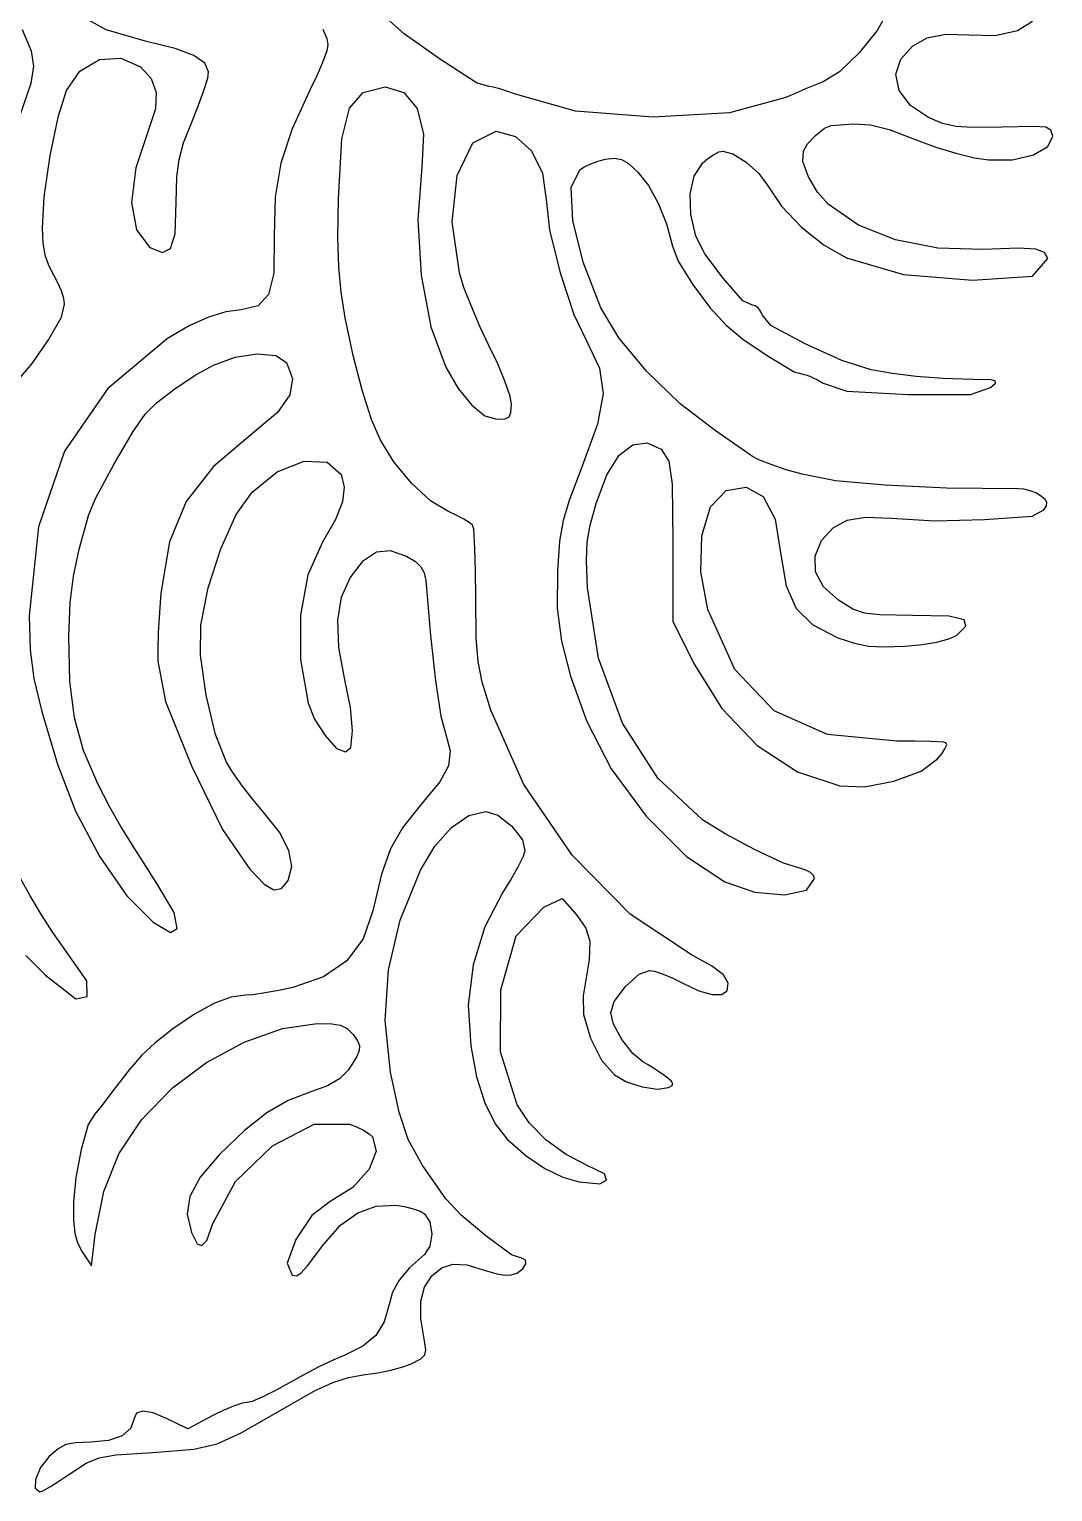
# Model space of a CAD drawing. Extents: x -744 to 286, y -828 to 175.
# Drawn here: x -191.9 to 14.3, y -353.7 to -59.1 of the extents above; entities that cross this region are included whole.
import ezdxf

# ---------------------------------------------------------------- set-up
doc = ezdxf.new("R2010")
doc.units = 0
doc.layers.get('0').update_dxf_attribs({"linetype": 'CONTINUOUS'})

msp = doc.modelspace()

# ---------------------------------------------------------------- linework, layer by layer
for p, q in [((-176.37, -59.22), (-182.43, -55.89)), ((-18.72, -55.17), (-21.1, -59.38)), ((-116.36, -60.07), (-120.37, -56.51)), ((7.15, -59.36), (10.18, -57.49)), ((-193.27, -59.17), (-191.46, -63.47)), ((-168.25, -61.59), (-176.37, -59.22)), ((-162.48, -62.99), (-168.25, -61.59)), ((-132.7, -59.09), (-131.95, -61)), ((-131.95, -61), (-131.75, -62.22)), ((-109.24, -65.1), (-116.36, -60.07)), ((-21.1, -59.38), (-24.73, -63.88)), ((-13.96, -62.52), (-11.01, -60.85)), ((-11.01, -60.85), (-7.3, -60.12)), ((-7.3, -60.12), (-2.67, -60.26)), ((-2.67, -60.26), (2.64, -60.36)), ((2.64, -60.36), (7.15, -59.36)), ((-191.46, -63.47), (-190.97, -66.55)), ((-158.7, -64.42), (-162.48, -62.99)), ((-156.49, -65.98), (-158.7, -64.42)), ((-131.95, -63.51), (-132.78, -65.83)), ((-131.75, -62.22), (-131.95, -63.51)), ((-24.73, -63.88), (-28.67, -67.71)), ((-16.32, -65.15), (-13.96, -62.52)), ((-190.97, -66.55), (-191.56, -70.06)), ((-184.33, -71.45), (-181.64, -67.57)), ((-181.64, -67.57), (-177.73, -65.25)), ((-177.73, -65.25), (-173.38, -64.94)), ((-173.38, -64.94), (-169.46, -66.69)), ((-169.46, -66.69), (-167.31, -69.07)), ((-155.75, -67.73), (-156.49, -65.98)), ((-155.92, -68.96), (-155.75, -67.73)), ((-132.78, -65.83), (-133.91, -68.51)), ((-101.81, -69.94), (-109.24, -65.1)), ((-28.67, -67.71), (-31.96, -69.7)), ((-17.32, -68.2), (-16.32, -65.15)), ((-191.56, -70.06), (-193.75, -76.51)), ((-167.31, -69.07), (-166.3, -71.85)), ((-156.7, -71.46), (-155.92, -68.96)), ((-133.91, -68.51), (-135.26, -71.26)), ((-99.27, -70.67), (-101.81, -69.94)), ((-98.42, -70.77), (-99.27, -70.67)), ((-33.52, -70.32), (-35.53, -71.16)), ((-31.96, -69.7), (-33.52, -70.32)), ((-16.68, -71.45), (-17.32, -68.2)), ((-185.99, -76.54), (-184.33, -71.45)), ((-166.3, -71.85), (-166.45, -75.18)), ((-157.75, -74.4), (-156.7, -71.46)), ((-135.26, -71.26), (-138.94, -79.16)), ((-127.38, -75.03), (-124.61, -71.9)), ((-124.61, -71.9), (-120.15, -70.71)), ((-120.15, -70.71), (-116.4, -71.87)), ((-116.4, -71.87), (-113.75, -75.09)), ((-97.06, -71.13), (-98.42, -70.77)), ((-95.5, -71.64), (-97.06, -71.13)), ((-93.96, -72.23), (-95.5, -71.64)), ((-81.84, -75.6), (-93.96, -72.23)), ((-39.5, -72.86), (-50.85, -75.97)), ((-37.63, -72.05), (-39.5, -72.86)), ((-35.53, -71.16), (-37.63, -72.05)), ((-14.41, -74.49), (-16.68, -71.45)), ((-187.61, -84.59), (-185.99, -76.54)), ((-166.45, -75.18), (-167.76, -79.21)), ((-159, -77.49), (-157.75, -74.4)), ((-128.89, -81.21), (-127.38, -75.03)), ((-113.75, -75.09), (-112.49, -80.24)), ((-66.24, -76.82), (-81.84, -75.6)), ((-50.85, -75.97), (-66.24, -76.82)), ((-10.79, -76.92), (-14.41, -74.49)), ((-167.76, -79.21), (-170.4, -87.03)), ((-160.76, -82.02), (-159, -77.49)), ((-138.94, -79.16), (-141.21, -86.07)), ((-33.5, -80.51), (-31.69, -79.05)), ((-31.69, -79.05), (-30.34, -78.53)), ((-30.34, -78.53), (-25.89, -78.17)), ((-25.89, -78.17), (-22.43, -78.4)), ((-22.43, -78.4), (-18.71, -79.34)), ((-18.71, -79.34), (-13.25, -81.39)), ((-7.92, -78.09), (-10.79, -76.92)), ((-5.26, -78.7), (-7.92, -78.09)), ((-1.83, -78.92), (-5.26, -78.7)), ((4, -78.84), (-1.83, -78.92)), ((10.53, -78.69), (4, -78.84)), ((12.83, -78.88), (10.53, -78.69)), ((13.85, -79.49), (12.83, -78.88)), ((14.25, -80.66), (13.85, -79.49)), ((-161.69, -85.37), (-160.76, -82.02)), ((-129.56, -93.24), (-128.89, -81.21)), ((-112.49, -80.24), (-112.8, -86.88)), ((-105.69, -88.56), (-102.52, -82.02)), ((-102.52, -82.02), (-97.81, -79.67)), ((-97.81, -79.67), (-93.94, -80.72)), ((-93.94, -80.72), (-90.68, -83.65)), ((-35.96, -83.67), (-35.13, -82.22)), ((-35.13, -82.22), (-33.5, -80.51)), ((-13.25, -81.39), (-9.32, -82.85)), ((13.26, -82.76), (14.25, -80.66)), ((-188.83, -92.9), (-187.61, -84.59)), ((-162.12, -88.88), (-161.69, -85.37)), ((-90.68, -83.65), (-88.49, -88.09)), ((-77.3, -85.67), (-75.89, -85.32)), ((-75.89, -85.32), (-73.97, -85.12)), ((-73.97, -85.12), (-72.56, -85.37)), ((-72.56, -85.37), (-71.19, -86.19)), ((-56.29, -86.13), (-55.23, -85.19)), ((-55.23, -85.19), (-54.08, -84.4)), ((-54.08, -84.4), (-52.99, -83.84)), ((-52.99, -83.84), (-52.2, -83.67)), ((-52.2, -83.67), (-50.15, -84.19)), ((-50.15, -84.19), (-47.47, -85.92)), ((-36.04, -85.77), (-35.96, -83.67)), ((-9.32, -82.85), (-5.24, -84.11)), ((-5.24, -84.11), (-1.5, -85.04)), ((-1.5, -85.04), (1.29, -85.46)), ((1.29, -85.46), (6.17, -85.4)), ((6.17, -85.4), (10.38, -84.43)), ((10.38, -84.43), (13.26, -82.76)), ((-170.4, -87.03), (-171.24, -94)), ((-141.21, -86.07), (-142.34, -92.94)), ((-112.8, -86.88), (-113.57, -97.47)), ((-88.49, -88.09), (-87.73, -93.39)), ((-82.71, -91.01), (-81, -87.47)), ((-81, -87.47), (-80.09, -86.84)), ((-80.09, -86.84), (-78.78, -86.21)), ((-78.78, -86.21), (-77.3, -85.67)), ((-71.19, -86.19), (-69.31, -87.93)), ((-69.31, -87.93), (-67.15, -90.62)), ((-57.94, -88.71), (-56.29, -86.13)), ((-47.47, -85.92), (-44.94, -88.19)), ((-44.94, -88.19), (-43.26, -90.5)), ((-34.94, -88.84), (-36.04, -85.77)), ((-162.25, -93.99), (-162.12, -88.88)), ((-106.71, -97.92), (-105.69, -88.56)), ((-82.36, -97.65), (-82.71, -91.01)), ((-67.15, -90.62), (-65.18, -94.18)), ((-58.74, -92.27), (-57.94, -88.71)), ((-43.26, -90.5), (-40.37, -94.76)), ((-33.14, -91.96), (-34.94, -88.84)), ((-189.17, -99.17), (-188.83, -92.9)), ((-171.24, -94), (-170.27, -99.53)), ((-162.46, -100.32), (-162.25, -93.99)), ((-142.34, -92.94), (-142.55, -100.72)), ((-129.68, -101.03), (-129.56, -93.24)), ((-87.73, -93.39), (-87.09, -99.52)), ((-65.18, -94.18), (-63.53, -98.33)), ((-58.63, -96.43), (-58.74, -92.27)), ((-30.99, -94.37), (-33.14, -91.96)), ((-57.6, -100.78), (-58.63, -96.43)), ((-40.37, -94.76), (-36.34, -98.98)), ((-24.85, -98.58), (-30.99, -94.37)), ((-189.02, -102.17), (-189.17, -99.17)), ((-170.27, -99.53), (-167.55, -103.1)), ((-113.57, -97.47), (-112.91, -108.66)), ((-105.21, -108.21), (-106.71, -97.92)), ((-87.09, -99.52), (-84.95, -108.16)), ((-80.34, -106.02), (-82.36, -97.65)), ((-63.53, -98.33), (-62.33, -102.79)), ((-36.34, -98.98), (-31.78, -102.63)), ((-17.4, -101.56), (-24.85, -98.58)), ((-188.62, -104.6), (-189.02, -102.17)), ((-163.38, -103.3), (-162.46, -100.32)), ((-142.55, -100.72), (-142.62, -108.23)), ((-129.52, -106.99), (-129.68, -101.03)), ((-62.33, -102.79), (-61.17, -105.81)), ((-55.81, -104.34), (-57.6, -100.78)), ((-31.78, -102.63), (-27.3, -105.14)), ((-8.92, -103.22), (-17.4, -101.56)), ((-187.94, -106.71), (-188.62, -104.6)), ((-167.55, -103.1), (-165.04, -104.1)), ((-165.04, -104.1), (-163.38, -103.3)), ((-76.72, -115.24), (-80.34, -106.02)), ((-61.17, -105.81), (-58.27, -110.45)), ((-52.13, -109.24), (-55.81, -104.34)), ((-27.3, -105.14), (-15.81, -108.53)), ((0.25, -103.47), (-8.92, -103.22)), ((7.36, -103.22), (0.25, -103.47)), ((10.84, -103.42), (7.36, -103.22)), ((10.19, -108.84), (13.25, -105.3)), ((12.6, -104.08), (10.84, -103.42)), ((13.25, -105.3), (12.6, -104.08)), ((-186.93, -108.67), (-187.94, -106.71)), ((-186.1, -110.18), (-186.93, -108.67)), ((-142.62, -108.23), (-143.65, -112.55)), ((-129.07, -112.11), (-129.52, -106.99)), ((-112.91, -108.66), (-111.01, -119.05)), ((-104.31, -111.11), (-105.21, -108.21)), ((-84.95, -108.16), (-82.21, -116.59)), ((-15.81, -108.53), (-1.88, -109.69)), ((-1.88, -109.69), (10.19, -108.84)), ((-185.39, -111.82), (-186.1, -110.18)), ((-184.9, -113.35), (-185.39, -111.82)), ((-102.81, -114.99), (-104.31, -111.11)), ((-58.27, -110.45), (-54.8, -115.15)), ((-48.15, -113.83), (-52.13, -109.24)), ((-185.38, -117.11), (-184.75, -114.47)), ((-184.75, -114.47), (-184.9, -113.35)), ((-145.77, -114.83), (-149.15, -115.67)), ((-143.65, -112.55), (-145.77, -114.83)), ((-128.26, -117.24), (-129.07, -112.11)), ((-46.24, -114.67), (-48.15, -113.83)), ((-45.67, -114.82), (-46.24, -114.67)), ((-45.1, -115.25), (-45.67, -114.82)), ((-187.97, -121.68), (-185.38, -117.11)), ((-155.76, -117.1), (-159.66, -118.89)), ((-152.27, -116.03), (-155.76, -117.1)), ((-149.15, -115.67), (-152.27, -116.03)), ((-126.64, -124.84), (-128.26, -117.24)), ((-101.03, -119.14), (-102.81, -114.99)), ((-82.21, -116.59), (-79.56, -121.99)), ((-73.14, -121.28), (-76.72, -115.24)), ((-54.8, -115.15), (-51.52, -118.74)), ((-44.6, -115.89), (-45.1, -115.25)), ((-44.26, -116.63), (-44.6, -115.89)), ((-42.53, -118.78), (-44.26, -116.63)), ((-159.66, -118.89), (-164.04, -121.44)), ((-111.01, -119.05), (-107.99, -127.17)), ((-99.21, -122.93), (-101.03, -119.14)), ((-51.52, -118.74), (-48.13, -121.54)), ((-35.63, -122.48), (-42.53, -118.78)), ((-191.24, -126.47), (-187.97, -121.68)), ((-164.04, -121.44), (-176.06, -131.49)), ((-97.5, -126.5), (-99.21, -122.93)), ((-79.56, -121.99), (-77.01, -127.38)), ((-67.53, -128.02), (-73.14, -121.28)), ((-48.13, -121.54), (-43.03, -124.97)), ((-28.23, -125.85), (-35.63, -122.48)), ((-194.61, -130.42), (-191.24, -126.47)), ((-154.75, -126.77), (-150.37, -125.17)), ((-150.37, -125.17), (-145.93, -124.52)), ((-145.93, -124.52), (-142.21, -124.85)), ((-142.21, -124.85), (-140.08, -126.24)), ((-140.08, -126.24), (-138.82, -129.44)), ((-124.82, -131.81), (-126.64, -124.84)), ((-96.06, -129.99), (-97.5, -126.5)), ((-43.03, -124.97), (-37.84, -128.13)), ((-22.28, -127.7), (-28.23, -125.85)), ((-162.53, -131.54), (-158.42, -128.79)), ((-158.42, -128.79), (-154.75, -126.77)), ((-138.82, -129.44), (-139.35, -132.78)), ((-107.99, -127.17), (-105.47, -131.48)), ((-77.01, -127.38), (-76.29, -132.51)), ((-60.8, -134.54), (-67.53, -128.02)), ((-37.84, -128.13), (-35.83, -128.67)), ((-35.83, -128.67), (-35.22, -128.78)), ((-35.22, -128.78), (-34.23, -129.19)), ((-34.23, -129.19), (-33.11, -129.75)), ((-17.99, -128.48), (-22.28, -127.7)), ((-13.23, -129.05), (-17.99, -128.48)), ((-7.86, -129.44), (-13.23, -129.05)), ((-1.75, -129.64), (-7.86, -129.44)), ((-176.06, -131.49), (-184.74, -144.1)), ((-166.23, -134.4), (-162.53, -131.54)), ((-122.94, -137.71), (-124.82, -131.81)), ((-105.47, -131.48), (-102.76, -134.82)), ((-95.01, -133), (-96.06, -129.99)), ((-76.29, -132.51), (-77.39, -138.67)), ((-33.11, -129.75), (-32.01, -130.42)), ((-32.01, -130.42), (-27.24, -132.04)), ((-27.24, -132.04), (-14.83, -132.66)), ((-2.32, -132.7), (1.75, -131.28)), ((1.72, -129.73), (-1.75, -129.64)), ((2.64, -129.95), (1.72, -129.73)), ((1.75, -131.28), (2.73, -130.38)), ((2.73, -130.38), (2.64, -129.95)), ((-168.49, -136.66), (-166.23, -134.4)), ((-139.35, -132.78), (-141.84, -136.33)), ((-102.76, -134.82), (-100.08, -136.98)), ((-94.75, -134.68), (-95.01, -133)), ((-94.85, -136.35), (-94.75, -134.68)), ((-53.75, -139.97), (-60.8, -134.54)), ((-14.83, -132.66), (-2.32, -132.7)), ((-170.94, -140.14), (-168.49, -136.66)), ((-141.84, -136.33), (-146.42, -140.17)), ((-121.15, -141.89), (-122.94, -137.71)), ((-100.08, -136.98), (-97.66, -137.67)), ((-97.66, -137.67), (-96.04, -137.57)), ((-96.04, -137.57), (-95.24, -137.17)), ((-95.24, -137.17), (-94.85, -136.35)), ((-174.8, -146.77), (-170.94, -140.14)), ((-146.42, -140.17), (-154.78, -147.19)), ((-77.39, -138.67), (-80.68, -147.65)), ((-51.49, -141.5), (-53.75, -139.97)), ((-184.74, -144.1), (-189.97, -159.36)), ((-118.46, -146.25), (-121.15, -141.89)), ((-73.03, -144.94), (-70.31, -142.8)), ((-70.31, -142.8), (-67.41, -142.4)), ((-67.41, -142.4), (-64.57, -143.71)), ((-64.57, -143.71), (-63.03, -146.1)), ((-49.27, -143.03), (-51.49, -141.5)), ((-47.34, -144.36), (-49.27, -143.03)), ((-178.47, -153.49), (-174.8, -146.77)), ((-154.78, -147.19), (-160.28, -154.24)), ((-141.91, -148.26), (-136.47, -146.13)), ((-136.47, -146.13), (-131.86, -146.35)), ((-131.86, -146.35), (-129.01, -148.8)), ((-114.88, -150.53), (-118.46, -146.25)), ((-75.52, -148.88), (-73.03, -144.94)), ((-63.03, -146.1), (-62.38, -150.78)), ((-46.21, -145.16), (-47.34, -144.36)), ((-44.96, -145.85), (-46.21, -145.16)), ((-42.44, -146.82), (-44.96, -145.85)), ((-39.41, -147.84), (-42.44, -146.82)), ((-146.93, -152.33), (-141.91, -148.26)), ((-129.01, -148.8), (-128.41, -151.35)), ((-80.68, -147.65), (-83.09, -153.84)), ((-77.7, -154.63), (-75.52, -148.88)), ((-36.21, -148.76), (-39.41, -147.84)), ((-29.47, -150.05), (-36.21, -148.76)), ((-19.48, -150.96), (-29.47, -150.05)), ((-150.16, -156.86), (-146.93, -152.33)), ((-128.41, -151.35), (-128.78, -154.3)), ((-111.03, -154.09), (-114.88, -150.53)), ((-62.38, -150.78), (-62.25, -162.15)), ((-54.64, -155.31), (-51.52, -152.06)), ((-51.52, -152.06), (-47.46, -151.36)), ((-47.46, -151.36), (-44.07, -153.21)), ((-7.12, -151.53), (-19.48, -150.96)), ((7.31, -151.68), (-7.12, -151.53)), ((8.43, -151.78), (7.31, -151.68)), ((9.68, -152.09), (8.43, -151.78)), ((10.86, -152.53), (9.68, -152.09)), ((11.77, -153.07), (10.86, -152.53)), ((12.7, -153.85), (11.77, -153.07)), ((-179.85, -156.84), (-178.47, -153.49)), ((-160.28, -154.24), (-163.61, -162.38)), ((-128.78, -154.3), (-130.2, -157.89)), ((-107.55, -156.22), (-111.03, -154.09)), ((-83.09, -153.84), (-84.35, -158.07)), ((-78.91, -159), (-77.7, -154.63)), ((-56.41, -161.14), (-54.64, -155.31)), ((-44.07, -153.21), (-41.66, -157.83)), ((10.08, -157.18), (12.46, -155.93)), ((12.46, -155.93), (12.99, -155.12)), ((13.06, -154.47), (12.7, -153.85)), ((12.99, -155.12), (13.06, -154.47)), ((-181.82, -163.82), (-179.85, -156.84)), ((-153.28, -163.77), (-150.16, -156.86)), ((-130.2, -157.89), (-132.82, -162.45)), ((-105.86, -157.02), (-107.55, -156.22)), ((-104.32, -157.83), (-105.86, -157.02)), ((-103.08, -158.58), (-104.32, -157.83)), ((-102.6, -159.04), (-103.08, -158.58)), ((-102.34, -159.79), (-102.6, -159.04)), ((-84.35, -158.07), (-85.05, -162.26)), ((-79.5, -162.46), (-78.91, -159)), ((-41.66, -157.83), (-40.48, -164.96)), ((-29.98, -159.52), (-27.17, -157.98)), ((-27.17, -157.98), (-23.45, -157.38)), ((-23.45, -157.38), (-18.25, -157.62)), ((-18.25, -157.62), (-9.56, -158.11)), ((-9.56, -158.11), (0.54, -157.87)), ((0.54, -157.87), (10.08, -157.18)), ((-189.97, -159.36), (-191.84, -177.27)), ((-102.14, -163.69), (-102.34, -159.79)), ((-56.64, -168.42), (-56.41, -161.14)), ((-32.31, -162.12), (-29.98, -159.52)), ((-182.97, -169.27), (-181.82, -163.82)), ((-163.61, -162.38), (-165.35, -172.67)), ((-155.82, -171.6), (-153.28, -163.77)), ((-132.82, -162.45), (-135.75, -168.99)), ((-124.54, -166.12), (-121.95, -164.35)), ((-121.95, -164.35), (-119.15, -164.08)), ((-119.15, -164.08), (-115.9, -165.22)), ((-101.99, -168.29), (-102.14, -163.69)), ((-85.05, -162.26), (-85.5, -168.23)), ((-79.66, -166.2), (-79.5, -162.46)), ((-62.25, -162.15), (-62.25, -178.31)), ((-33.61, -165.28), (-32.31, -162.12)), ((-127.21, -169.62), (-124.54, -166.12)), ((-115.9, -165.22), (-114.09, -166.33)), ((-114.09, -166.33), (-112.97, -167.39)), ((-112.97, -167.39), (-112.32, -168.61)), ((-79.46, -171.63), (-79.66, -166.2)), ((-40.48, -164.96), (-39.46, -171.22)), ((-33.49, -168.42), (-33.61, -165.28)), ((-183.58, -174.65), (-182.97, -169.27)), ((-135.75, -168.99), (-137.25, -177.14)), ((-128.95, -173.53), (-127.21, -169.62)), ((-112.32, -168.61), (-112.01, -170.17)), ((-112.01, -170.17), (-111.04, -181.25)), ((-101.95, -173.57), (-101.99, -168.29)), ((-85.5, -168.23), (-85.51, -175.75)), ((-55.19, -175.99), (-56.64, -168.42)), ((-31.89, -171.41), (-33.49, -168.42)), ((-165.35, -172.67), (-165.64, -176.62)), ((-157.29, -179.15), (-155.82, -171.6)), ((-129.71, -178.16), (-128.95, -173.53)), ((-101.85, -181.71), (-101.95, -173.57)), ((-77.25, -185.81), (-79.46, -171.63)), ((-39.46, -171.22), (-37.4, -175.77)), ((-28.9, -174.14), (-31.89, -171.41)), ((-183.85, -181.36), (-183.58, -174.65)), ((-165.64, -176.62), (-165.86, -180.62)), ((-85.51, -175.75), (-84.7, -182.34)), ((-49.74, -188.1), (-55.19, -175.99)), ((-37.4, -175.77), (-34.04, -179.11)), ((-26.01, -175.91), (-28.9, -174.14)), ((-23.68, -176.75), (-26.01, -175.91)), ((-191.84, -177.27), (-191.64, -184.12)), ((-157.38, -185.17), (-157.29, -179.15)), ((-137.25, -177.14), (-137.25, -186.05)), ((-129.49, -183.64), (-129.71, -178.16)), ((-62.25, -178.31), (-58.01, -186.88)), ((-34.04, -179.11), (-29.04, -181.69)), ((-20.6, -177.1), (-23.68, -176.75)), ((-13.99, -177.17), (-20.6, -177.1)), ((-6.63, -177.32), (-13.99, -177.17)), ((-3.59, -178.05), (-6.63, -177.32)), ((-5.15, -181.2), (-3.24, -179.33)), ((-3.24, -179.33), (-3.59, -178.05)), ((-183.65, -190.45), (-183.85, -181.36)), ((-165.86, -180.62), (-165.99, -184.15)), ((-111.04, -181.25), (-110.01, -190.38)), ((-101.47, -186.47), (-101.85, -181.71)), ((-84.7, -182.34), (-82.85, -189.41)), ((-29.04, -181.69), (-25.7, -182.79)), ((-12.07, -183.05), (-9.09, -182.55)), ((-9.09, -182.55), (-6.68, -181.93)), ((-6.68, -181.93), (-5.15, -181.2)), ((-191.64, -184.12), (-190.9, -189.86)), ((-165.99, -184.15), (-165.98, -186.39)), ((-156.24, -193.25), (-157.38, -185.17)), ((-128.27, -190.17), (-129.49, -183.64)), ((-25.7, -182.79), (-22.87, -183.37)), ((-22.87, -183.37), (-19.76, -183.54)), ((-19.76, -183.54), (-15.46, -183.37)), ((-15.46, -183.37), (-12.07, -183.05)), ((-165.98, -186.39), (-164.39, -194.53)), ((-137.25, -186.05), (-135.69, -194.88)), ((-100.62, -190.66), (-101.47, -186.47)), ((-72.39, -198.87), (-77.25, -185.81)), ((-58.01, -186.88), (-52.36, -195.92)), ((-41.84, -196.43), (-49.74, -188.1)), ((-190.9, -189.86), (-189.31, -196.55)), ((-182.72, -197.79), (-183.65, -190.45)), ((-127.17, -195.73), (-128.27, -190.17)), ((-110.01, -190.38), (-108.97, -197.48)), ((-98.92, -196.28), (-100.62, -190.66)), ((-82.85, -189.41), (-79.54, -198.58)), ((-154.37, -201.19), (-156.24, -193.25)), ((-189.31, -196.55), (-186.13, -207.17)), ((-164.39, -194.53), (-159.18, -207.51)), ((-135.69, -194.88), (-134.41, -198.08)), ((-126.79, -200.41), (-127.17, -195.73)), ((-92.26, -211.24), (-98.92, -196.28)), ((-52.36, -195.92), (-45.25, -203.35)), ((-31.1, -201.15), (-41.84, -196.43)), ((-180.91, -204.37), (-182.72, -197.79)), ((-134.41, -198.08), (-132.29, -201.36)), ((-108.97, -197.48), (-108.02, -200.92)), ((-79.54, -198.58), (-74.7, -208.08)), ((-65.24, -209.97), (-72.39, -198.87)), ((-152.12, -206.73), (-154.37, -201.19)), ((-132.29, -201.36), (-129.95, -203.96)), ((-127.07, -203.76), (-126.79, -200.41)), ((-108.02, -200.92), (-107.12, -204.47)), ((-17.15, -202.54), (-31.1, -201.15)), ((-13.5, -202.52), (-17.15, -202.54)), ((-10.33, -202.58), (-13.5, -202.52)), ((-7.65, -202.7), (-10.33, -202.58)), ((-7.18, -202.91), (-7.65, -202.7)), ((-7.1, -203.27), (-7.18, -202.91)), ((-178.03, -211.09), (-180.91, -204.37)), ((-129.95, -203.96), (-128.16, -204.67)), ((-128.16, -204.67), (-127.07, -203.76)), ((-107.12, -204.47), (-107.44, -207.45)), ((-45.25, -203.35), (-37.15, -208.68)), ((-12.27, -208.56), (-8.95, -206.08)), ((-8.95, -206.08), (-8.1, -205.03)), ((-8.1, -205.03), (-7.48, -204.06)), ((-7.48, -204.06), (-7.1, -203.27)), ((-186.13, -207.17), (-182.52, -216.59)), ((-159.18, -207.51), (-152.93, -220.28)), ((-150.83, -208.85), (-152.12, -206.73)), ((-148.93, -211.54), (-150.83, -208.85)), ((-107.44, -207.45), (-109.2, -210.7)), ((-74.7, -208.08), (-67.6, -217.61)), ((-37.15, -208.68), (-28.61, -211.52)), ((-17.72, -210.55), (-12.27, -208.56)), ((-175.6, -215.77), (-178.03, -211.09)), ((-146.79, -214.31), (-148.93, -211.54)), ((-109.2, -210.7), (-113.12, -215.45)), ((-82.5, -225.44), (-92.26, -211.24)), ((-56.25, -218.36), (-65.24, -209.97)), ((-28.61, -211.52), (-23.66, -211.69)), ((-23.66, -211.69), (-17.72, -210.55)), ((-144.73, -216.73), (-146.79, -214.31)), ((-182.52, -216.59), (-177.65, -225.78)), ((-173.39, -219.69), (-175.6, -215.77)), ((-141.46, -220.85), (-144.73, -216.73)), ((-113.12, -215.45), (-116.68, -219.94)), ((-106.84, -219.9), (-103.32, -217.49)), ((-103.32, -217.49), (-99.94, -216.67)), ((-99.94, -216.67), (-97.47, -217.39)), ((-97.47, -217.39), (-94.68, -219.63)), ((-67.6, -217.61), (-59.52, -225.71)), ((-170.62, -224.22), (-173.39, -219.69)), ((-152.93, -220.28), (-147.41, -228.27)), ((-139.56, -224.52), (-141.46, -220.85)), ((-116.68, -219.94), (-119.09, -224.17)), ((-110.19, -223.65), (-106.84, -219.9)), ((-94.68, -219.63), (-92.52, -222.36)), ((-51.74, -221.2), (-56.25, -218.36)), ((-113.06, -228.46), (-110.19, -223.65)), ((-92.52, -222.36), (-92.05, -224.61)), ((-45.79, -224.34), (-51.74, -221.2)), ((-177.65, -225.78), (-172.21, -233.67)), ((-166.16, -231.17), (-170.62, -224.22)), ((-138.99, -227.75), (-139.56, -224.52)), ((-119.09, -224.17), (-120.9, -229.28)), ((-92.41, -225.77), (-93.48, -227.91)), ((-92.05, -224.61), (-92.41, -225.77)), ((-70.84, -237.37), (-82.5, -225.44)), ((-59.52, -225.71), (-51.75, -230.81)), ((-39.99, -227.06), (-45.79, -224.34)), ((-147.41, -228.27), (-144.53, -231.29)), ((-139.69, -230.57), (-138.99, -227.75)), ((-120.9, -229.28), (-122.66, -236.71)), ((-117.15, -238.53), (-113.06, -228.46)), ((-93.48, -227.91), (-94.87, -230.38)), ((-36.5, -228.16), (-39.99, -227.06)), ((-35.44, -228.48), (-36.5, -228.16)), ((-34.55, -228.98), (-35.44, -228.48)), ((-33.95, -229.56), (-34.55, -228.98)), ((-33.75, -230.16), (-33.95, -229.56)), ((-191.7, -233.65), (-193.61, -230.17)), ((-162.69, -237.04), (-166.16, -231.17)), ((-144.53, -231.29), (-142.58, -232.43)), ((-142.58, -232.43), (-141.05, -232.15)), ((-141.05, -232.15), (-139.69, -230.57)), ((-94.87, -230.38), (-96.46, -232.93)), ((-51.75, -230.81), (-45.76, -232.9)), ((-39.76, -233.46), (-35.31, -232.5)), ((-35.31, -232.5), (-33.75, -230.16)), ((-189.4, -237.47), (-191.7, -233.65)), ((-172.21, -233.67), (-166.87, -238.99)), ((-96.46, -232.93), (-100.12, -239.91)), ((-88.21, -235.96), (-84.55, -234.21)), ((-84.55, -234.21), (-81.56, -237.56)), ((-45.76, -232.9), (-39.76, -233.46)), ((-187.08, -241.06), (-189.4, -237.47)), ((-162.05, -240.22), (-162.69, -237.04)), ((-122.66, -236.71), (-124.62, -242.32)), ((-119.51, -248.59), (-117.15, -238.53)), ((-93.82, -241.73), (-88.21, -235.96)), ((-81.56, -237.56), (-79.74, -240.19)), ((-58.52, -245.54), (-70.84, -237.37)), ((-185.14, -243.78), (-187.08, -241.06)), ((-166.87, -238.99), (-163.41, -241.03)), ((-163.41, -241.03), (-162.05, -240.22)), ((-100.12, -239.91), (-102.48, -247.58)), ((-79.74, -240.19), (-78.99, -242.81)), ((-180.24, -250.81), (-185.14, -243.78)), ((-124.62, -242.32), (-127.91, -246.74)), ((-96.88, -252.6), (-93.82, -241.73)), ((-78.99, -242.81), (-79.11, -246.52)), ((-192.52, -245.7), (-188.56, -249.63)), ((-127.91, -246.74), (-132.61, -249.98)), ((-79.11, -246.52), (-80.29, -253.78)), ((-54.45, -247.75), (-58.52, -245.54)), ((-188.56, -249.63), (-182.5, -254.41)), ((-132.61, -249.98), (-138.74, -252.11)), ((-120.15, -258.77), (-119.51, -248.59)), ((-102.48, -247.58), (-103.44, -255.66)), ((-71.78, -251.94), (-69.06, -249.41)), ((-69.06, -249.41), (-66.95, -248.67)), ((-66.95, -248.67), (-65.92, -248.83)), ((-65.92, -248.83), (-64.22, -249.41)), ((-64.22, -249.41), (-62.28, -250.22)), ((-62.28, -250.22), (-60.34, -251.17)), ((-52.08, -249.59), (-54.45, -247.75)), ((-51.1, -251.23), (-52.08, -249.59)), ((-180.19, -253.9), (-180.24, -250.81)), ((-144.37, -253.21), (-146.8, -253.58)), ((-141.57, -252.71), (-144.37, -253.21)), ((-138.74, -252.11), (-141.57, -252.71)), ((-96.94, -265.05), (-96.88, -252.6)), ((-74.07, -254.92), (-71.78, -251.94)), ((-60.34, -251.17), (-57, -252.76)), ((-57, -252.76), (-54.36, -253.53)), ((-52.44, -253.53), (-51.3, -252.76)), ((-51.3, -252.76), (-51.1, -251.23)), ((-182.5, -254.41), (-180.19, -253.9)), ((-154.69, -255.37), (-158.59, -257.49)), ((-151.23, -254.09), (-154.69, -255.37)), ((-148.23, -253.67), (-151.23, -254.09)), ((-146.8, -253.58), (-148.23, -253.67)), ((-103.44, -255.66), (-102.96, -263.87)), ((-80.29, -253.78), (-80.24, -257.55)), ((-74.75, -257.25), (-74.07, -254.92)), ((-54.36, -253.53), (-52.44, -253.53)), ((-158.59, -257.49), (-162.94, -260.47)), ((-119.11, -269.16), (-120.15, -258.77)), ((-80.24, -257.55), (-78.82, -262.3)), ((-74.23, -259.53), (-74.75, -257.25)), ((-162.94, -260.47), (-166.56, -263.33)), ((-148.54, -263.12), (-140.85, -260.39)), ((-140.85, -260.39), (-133.87, -259.38)), ((-133.87, -259.38), (-130.95, -259.41)), ((-130.95, -259.41), (-129.16, -259.71)), ((-129.16, -259.71), (-127.85, -260.38)), ((-127.85, -260.38), (-126.64, -261.56)), ((-126.64, -261.56), (-125.74, -262.83)), ((-72.52, -262.59), (-74.23, -259.53)), ((-166.56, -263.33), (-169.19, -265.77)), ((-156.18, -267.21), (-148.54, -263.12)), ((-125.42, -264.82), (-125.89, -266.02)), ((-125.74, -262.83), (-125.36, -263.83)), ((-125.36, -263.83), (-125.42, -264.82)), ((-102.96, -263.87), (-101.76, -270.08)), ((-93.59, -275.75), (-96.94, -265.05)), ((-78.82, -262.3), (-76.59, -266.77)), ((-70.33, -265.42), (-72.52, -262.59)), ((-169.19, -265.77), (-171.74, -268.68)), ((-163.01, -272.33), (-156.18, -267.21)), ((-125.89, -266.02), (-127.54, -268.67)), ((-76.59, -266.77), (-74.01, -269.68)), ((-68.26, -267.08), (-70.33, -265.42)), ((-67.33, -267.62), (-68.26, -267.08)), ((-66.15, -268.36), (-67.33, -267.62)), ((-171.74, -268.68), (-175.19, -273.19)), ((-129.37, -270.52), (-131.76, -271.9)), ((-127.54, -268.67), (-129.37, -270.52)), ((-117.39, -277.23), (-119.11, -269.16)), ((-101.76, -270.08), (-100.11, -275.34)), ((-74.01, -269.68), (-71.58, -271.12)), ((-64.95, -269.17), (-66.15, -268.36)), ((-63.89, -269.91), (-64.95, -269.17)), ((-62.6, -270.9), (-63.89, -269.91)), ((-62.24, -271.45), (-62.6, -270.9)), ((-175.19, -273.19), (-176.36, -274.76)), ((-169.25, -278.76), (-163.01, -272.33)), ((-135.18, -273.11), (-139.7, -274.85)), ((-131.76, -271.9), (-135.18, -273.11)), ((-71.58, -271.12), (-68.45, -272.15)), ((-68.45, -272.15), (-65.36, -272.61)), ((-65.36, -272.61), (-63.14, -272.27)), ((-63.14, -272.27), (-62.38, -271.87)), ((-62.38, -271.87), (-62.24, -271.45)), ((-177.44, -276.15), (-178.36, -277.31)), ((-176.36, -274.76), (-177.44, -276.15)), ((-139.7, -274.85), (-144, -277.36)), ((-100.11, -275.34), (-98.05, -279.57)), ((-91.17, -279.39), (-93.59, -275.75)), ((-180, -279.68), (-181.38, -284.74)), ((-178.7, -277.67), (-180, -279.68)), ((-178.36, -277.31), (-178.7, -277.67)), ((-173.81, -285.59), (-169.25, -278.76)), ((-144, -277.36), (-148.48, -280.9)), ((-142.86, -283.99), (-134.51, -279.67)), ((-134.51, -279.67), (-127.33, -279.65)), ((-127.33, -279.65), (-125.93, -280.19)), ((-115.53, -282.72), (-117.39, -277.23)), ((-98.05, -279.57), (-95.62, -282.64)), ((-87.85, -282.79), (-91.17, -279.39)), ((-148.48, -280.9), (-153.53, -285.78)), ((-125.93, -280.19), (-124.56, -280.87)), ((-124.56, -280.87), (-123.4, -281.58)), ((-123.4, -281.58), (-122.71, -282.21)), ((-122.71, -282.21), (-121.96, -285.06)), ((-112.75, -287.84), (-115.53, -282.72)), ((-95.62, -282.64), (-91.78, -285.99)), ((-181.38, -284.74), (-182.48, -290.36)), ((-176.85, -293.18), (-173.81, -285.59)), ((-150.3, -291.18), (-142.86, -283.99)), ((-121.96, -285.06), (-123.4, -288.7)), ((-83.88, -285.72), (-87.85, -282.79)), ((-153.53, -285.78), (-157.42, -290.33)), ((-107.93, -294.67), (-112.75, -287.84)), ((-91.78, -285.99), (-88.02, -288.57)), ((-88.02, -288.57), (-84.43, -290.34)), ((-79.51, -287.96), (-83.88, -285.72)), ((-76.01, -289.66), (-79.51, -287.96)), ((-182.48, -290.36), (-182.92, -295.33)), ((-157.42, -290.33), (-159.5, -294.18)), ((-154.86, -299.67), (-150.3, -291.18)), ((-123.4, -288.7), (-126.7, -292.37)), ((-84.43, -290.34), (-81.09, -291.25)), ((-81.09, -291.25), (-76.92, -291.67)), ((-76.92, -291.67), (-75.62, -290.89)), ((-75.62, -290.89), (-76.01, -289.66)), ((-178.57, -301.84), (-176.85, -293.18)), ((-159.5, -294.18), (-160.03, -297.77)), ((-126.7, -292.37), (-131.23, -295.23)), ((-182.92, -295.33), (-182.92, -299.04)), ((-131.23, -295.23), (-134.92, -298.07)), ((-129.18, -300.01), (-125.69, -297.48)), ((-125.69, -297.48), (-121.98, -296.17)), ((-121.98, -296.17), (-118, -295.99)), ((-118, -295.99), (-116.26, -296.25)), ((-116.26, -296.25), (-114.56, -296.67)), ((-114.56, -296.67), (-113.11, -297.16)), ((-113.11, -297.16), (-112.25, -297.67)), ((-104.88, -298), (-107.93, -294.67)), ((-182.92, -299.04), (-182.66, -301.6)), ((-160.03, -297.77), (-159.18, -301.49)), ((-156.11, -303.08), (-154.86, -299.67)), ((-134.92, -298.07), (-138.15, -302.89)), ((-132.51, -303.78), (-129.18, -300.01)), ((-112.25, -297.67), (-111.16, -299.31)), ((-111.16, -299.31), (-110.8, -301.77)), ((-99.9, -302.16), (-104.88, -298)), ((-182.66, -301.6), (-182.12, -303.57)), ((-179.29, -308.17), (-178.57, -301.84)), ((-159.18, -301.49), (-158.02, -303.74)), ((-157.07, -304.05), (-156.11, -303.08)), ((-138.15, -302.89), (-139.91, -307.65)), ((-110.8, -301.77), (-111.18, -304.23)), ((-94.77, -305.96), (-99.9, -302.16)), ((-182.12, -303.57), (-181.19, -305.33)), ((-181.19, -305.33), (-179.29, -308.17)), ((-158.02, -303.74), (-157.07, -304.05)), ((-135.79, -308.15), (-132.51, -303.78)), ((-112.29, -305.89), (-115.25, -308.59)), ((-111.18, -304.23), (-112.29, -305.89)), ((-92.52, -306.67), (-94.77, -305.96)), ((-139.91, -307.65), (-138.91, -310.08)), ((-137.14, -309.68), (-135.79, -308.15)), ((-115.25, -308.59), (-117.33, -311.05)), ((-110.77, -310.2), (-108.67, -308.52)), ((-108.67, -308.52), (-106.47, -307.81)), ((-106.47, -307.81), (-103.72, -308)), ((-103.72, -308), (-99.78, -309.16)), ((-99.78, -309.16), (-97.71, -309.8)), ((-93.66, -309.63), (-92.49, -308.78)), ((-91.89, -307.02), (-92.52, -306.67)), ((-92.49, -308.78), (-91.82, -307.77)), ((-91.82, -307.77), (-91.89, -307.02)), ((-138.91, -310.08), (-138.04, -310.2)), ((-138.04, -310.2), (-137.14, -309.68)), ((-117.33, -311.05), (-118.67, -313.45)), ((-112.24, -312.47), (-110.77, -310.2)), ((-97.71, -309.8), (-96.1, -310.07)), ((-96.1, -310.07), (-94.78, -310.01)), ((-94.78, -310.01), (-93.66, -309.63)), ((-118.67, -313.45), (-119.4, -315.96)), ((-112.98, -315.31), (-112.24, -312.47)), ((-119.4, -315.96), (-120.39, -319.45)), ((-112.99, -318.85), (-112.98, -315.31)), ((-120.39, -319.45), (-122.09, -322.19)), ((-112.26, -323.27), (-112.99, -318.85)), ((-122.09, -322.19), (-124.67, -324.36)), ((-111.98, -325.08), (-112.26, -323.27)), ((-128.29, -326.14), (-130.53, -327.08)), ((-124.67, -324.36), (-128.29, -326.14)), ((-114.91, -327.89), (-113.01, -326.91)), ((-113.01, -326.91), (-112.21, -326.11)), ((-112.21, -326.11), (-111.98, -325.08)), ((-133.51, -328.53), (-136.69, -330.17)), ((-130.53, -327.08), (-133.51, -328.53)), ((-124.18, -330.08), (-121.66, -329.72)), ((-121.66, -329.72), (-119.01, -329.17)), ((-119.01, -329.17), (-116.6, -328.53)), ((-116.6, -328.53), (-114.91, -327.89)), ((-139.57, -331.79), (-142.24, -333.28)), ((-136.69, -330.17), (-139.57, -331.79)), ((-134.25, -333.31), (-130.71, -331.67)), ((-130.71, -331.67), (-127.56, -330.67)), ((-127.56, -330.67), (-124.18, -330.08)), ((-148, -335.67), (-148.99, -335.83)), ((-146.95, -335.47), (-148, -335.67)), ((-144.79, -334.53), (-146.95, -335.47)), ((-142.24, -333.28), (-144.79, -334.53)), ((-138.96, -335.95), (-134.25, -333.31)), ((-170.24, -337.87), (-170.75, -338.93)), ((-168.99, -337.45), (-170.24, -337.87)), ((-166.92, -337.81), (-168.99, -337.45)), ((-164.09, -338.98), (-166.92, -337.81)), ((-154.86, -338.33), (-159.93, -340.98)), ((-152.78, -337.31), (-154.86, -338.33)), ((-150.75, -336.45), (-152.78, -337.31)), ((-148.99, -335.83), (-150.75, -336.45)), ((-149.18, -341.84), (-138.96, -335.95)), ((-171.38, -340.87), (-173.11, -342.39)), ((-170.75, -338.93), (-171.38, -340.87)), ((-159.93, -340.98), (-164.09, -338.98)), ((-184.46, -344.19), (-186.04, -345.04)), ((-182.53, -343.79), (-184.46, -344.19)), ((-179.48, -343.67), (-182.53, -343.79)), ((-175.88, -343.36), (-179.48, -343.67)), ((-173.11, -342.39), (-175.88, -343.36)), ((-158.68, -345.08), (-154.02, -344.03)), ((-154.02, -344.03), (-149.18, -341.84)), ((-187.82, -346.6), (-189.57, -348.81)), ((-186.04, -345.04), (-187.82, -346.6)), ((-180.36, -347.89), (-177.77, -346.83)), ((-177.77, -346.83), (-174.39, -346.27)), ((-174.39, -346.27), (-166.96, -345.76)), ((-166.96, -345.76), (-158.68, -345.08)), ((-189.57, -348.81), (-190.61, -351.19)), ((-185.71, -351.44), (-183.71, -350.05)), ((-183.71, -350.05), (-180.36, -347.89)), ((-190.61, -351.19), (-190.65, -352.96)), ((-190.65, -352.96), (-189.75, -353.67)), ((-189.13, -353.52), (-187.56, -352.61)), ((-187.56, -352.61), (-185.71, -351.44)), ((-189.75, -353.67), (-189.13, -353.52))]:
    msp.add_line(p, q)

doc.saveas('drawing.dxf')
